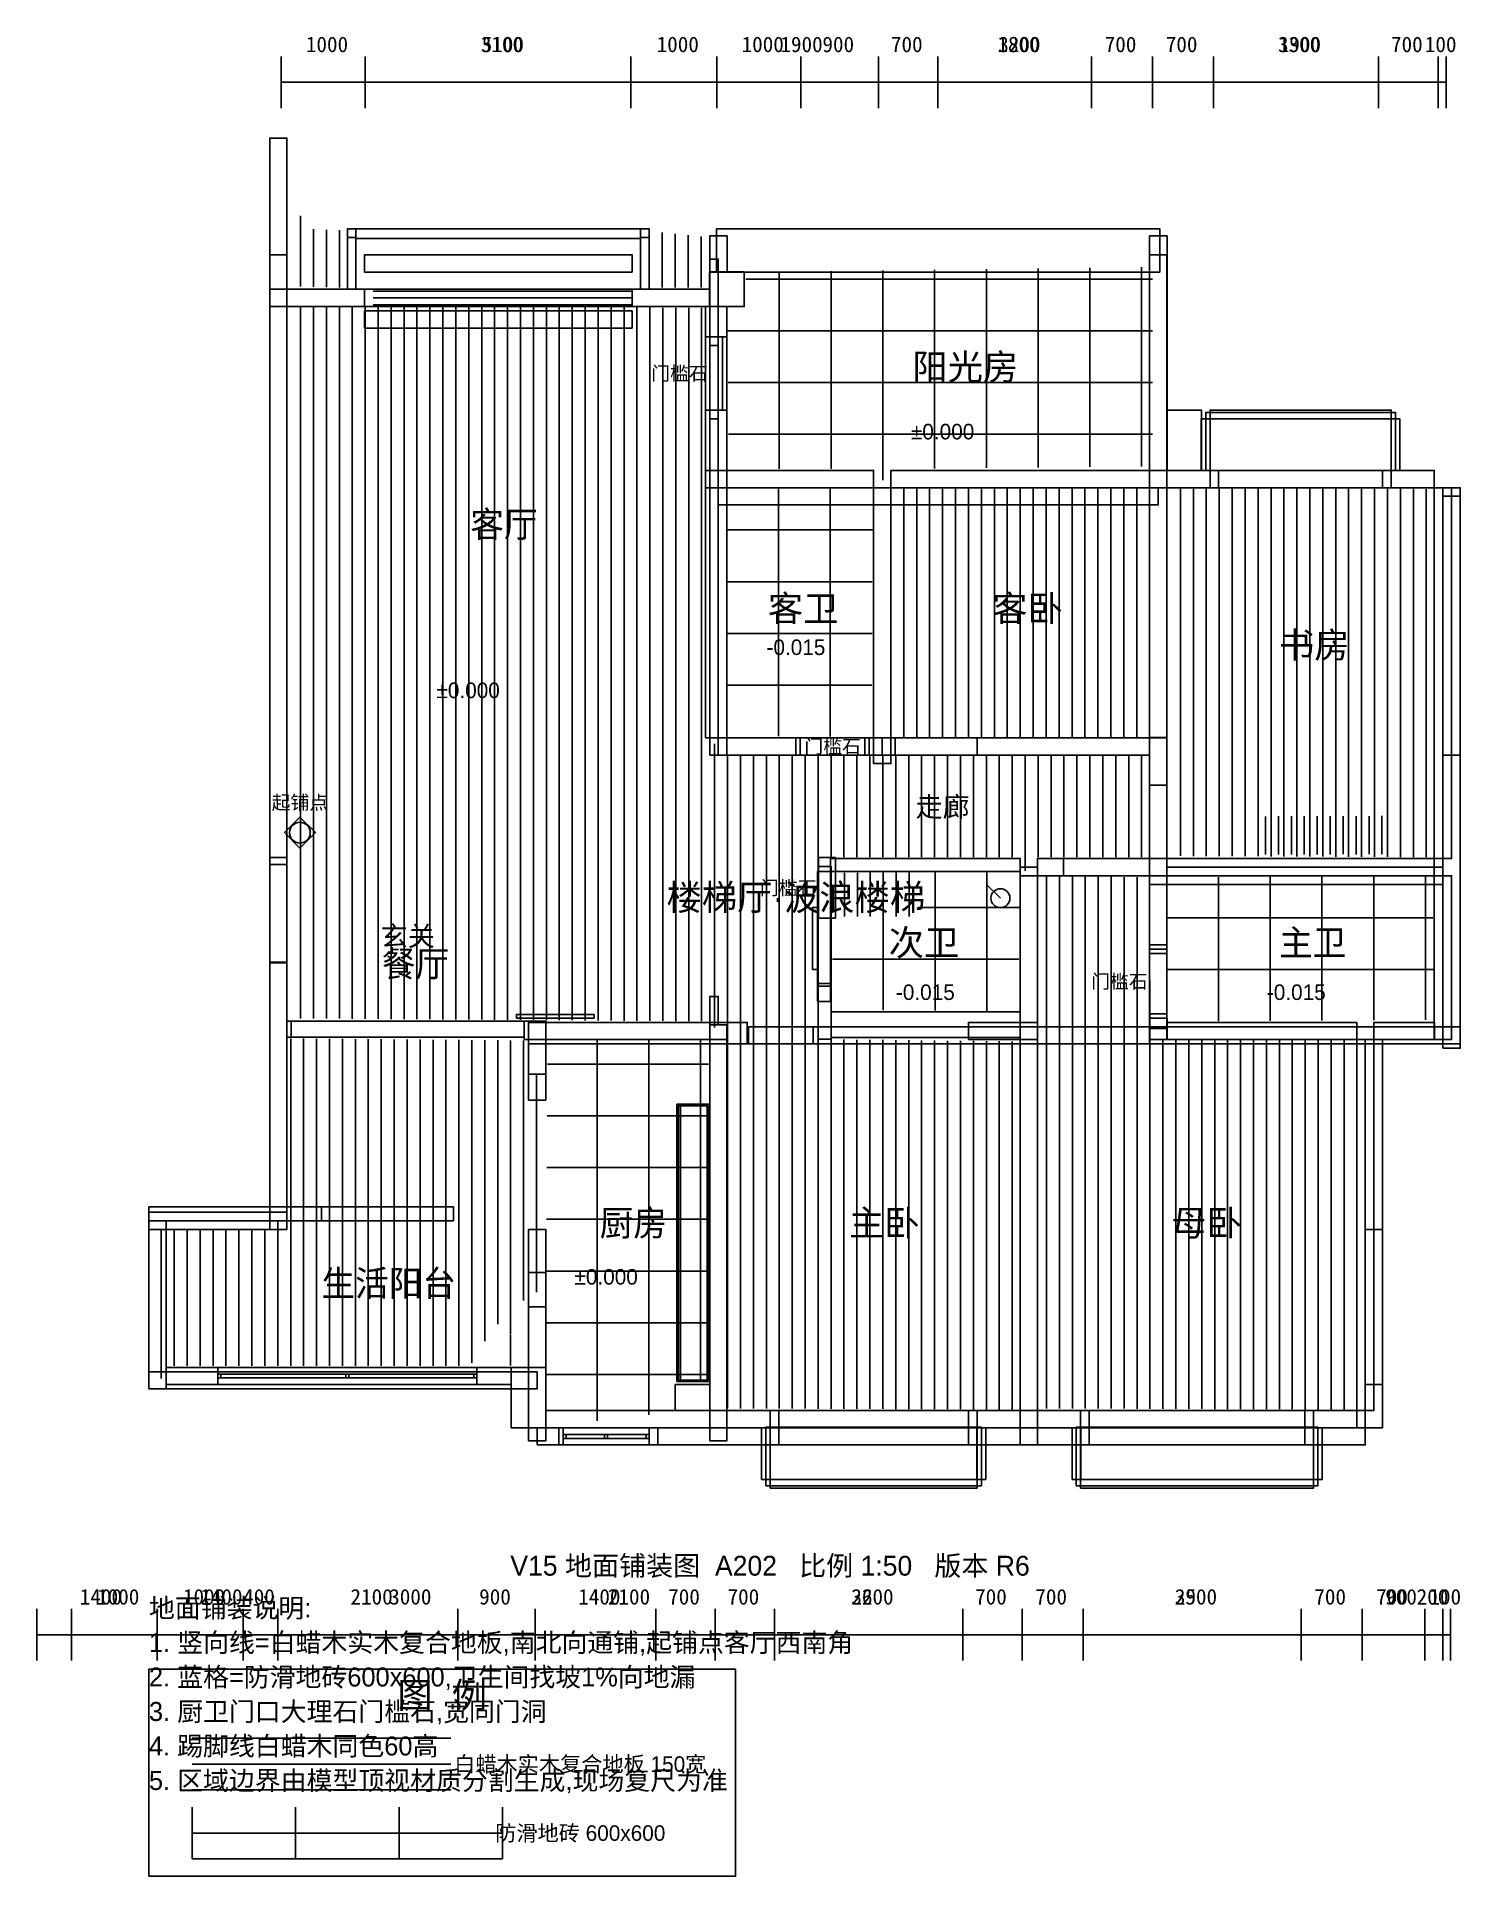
# Model space of a CAD drawing. Header units: millimetres. Extents: x 0 to 16500, y -5200 to 16128.
import ezdxf
from ezdxf.enums import TextEntityAlignment as Align

# ---------------------------------------------------------------- set-up
doc = ezdxf.new("R2010")
doc.units = ezdxf.units.MM
doc.header["$LTSCALE"] = 200
for name, color, linetype in [('A-DIMS', 1, 'Continuous'), ('A-DOOR', 3, 'Continuous'), ('A-HATCH-TILE', 4, 'Continuous'), ('A-HATCH-WOOD', 8, 'Continuous'), ('A-TEXT', 7, 'Continuous'), ('A-WALL', 7, 'Continuous'), ('A-WINDOW', 4, 'Continuous')]:
    doc.layers.add(name, color=color, linetype=linetype)
doc.styles.add('HZTXT', font='STHeiti Medium.ttc')

msp = doc.modelspace()

# ---------------------------------------------------------------- linework, layer by layer
at = {"layer": 'A-DIMS'}
for p, q in [((2831, 15300), (2831, 15900)), ((2831, 15300), (2831, 15900)), ((3807, 15300), (3807, 15900)), ((6887, 15300), (6887, 15900)), ((7882, 15300), (7882, 15900)), ((7882, 15300), (7882, 15900)), ((8858, 15300), (8858, 15900)), ((9757, 15300), (9757, 15900)), ((9757, 15300), (9757, 15900)), ((10446, 15300), (10446, 15900)), ((12225, 15300), (12225, 15900)), ((12933, 15300), (12933, 15900)), ((12933, 15300), (12933, 15900)), ((13641, 15300), (13641, 15900)), ((15554, 15300), (15554, 15900)), ((16243, 15300), (16243, 15900)), ((16243, 15300), (16243, 15900)), ((16338, 15300), (16338, 15900)), ((2831, 15600), (7882, 15600)), ((2831, 15600), (3807, 15600)), ((3807, 15600), (6887, 15600)), ((6887, 15600), (7882, 15600)), ((7882, 15600), (9757, 15600)), ((7882, 15600), (8858, 15600)), ((8858, 15600), (9757, 15600)), ((9757, 15600), (12933, 15600)), ((9757, 15600), (10446, 15600)), ((10446, 15600), (12225, 15600)), ((12225, 15600), (12933, 15600)), ((12933, 15600), (16243, 15600)), ((12933, 15600), (13641, 15600)), ((13641, 15600), (15554, 15600)), ((15554, 15600), (16243, 15600)), ((16243, 15600), (16338, 15600)), ((0, -2700), (0, -2100)), ((402, -2700), (402, -2100)), ((1397, -2700), (1397, -2100)), ((1397, -2700), (1397, -2100)), ((2391, -2700), (2391, -2100)), ((2793, -2700), (2793, -2100)), ((2793, -2700), (2793, -2100)), ((4879, -2700), (4879, -2100)), ((5778, -2700), (5778, -2100)), ((5778, -2700), (5778, -2100)), ((7174, -2700), (7174, -2100)), ((7863, -2700), (7863, -2100)), ((7863, -2700), (7863, -2100)), ((8552, -2700), (8552, -2100)), ((10733, -2700), (10733, -2100)), ((11421, -2700), (11421, -2100)), ((11421, -2700), (11421, -2100)), ((12129, -2700), (12129, -2100)), ((14655, -2700), (14655, -2100)), ((15363, -2700), (15363, -2100)), ((15363, -2700), (15363, -2100)), ((16090, -2700), (16090, -2100)), ((16300, -2700), (16300, -2100)), ((16300, -2700), (16300, -2100)), ((16386, -2700), (16386, -2100)), ((0, -2400), (1397, -2400)), ((402, -2400), (1397, -2400)), ((1397, -2400), (2793, -2400)), ((1397, -2400), (2391, -2400)), ((2391, -2400), (2793, -2400)), ((2793, -2400), (5778, -2400)), ((2793, -2400), (4879, -2400)), ((4879, -2400), (5778, -2400)), ((5778, -2400), (7863, -2400)), ((5778, -2400), (7174, -2400)), ((7174, -2400), (7863, -2400)), ((7863, -2400), (11421, -2400)), ((7863, -2400), (8552, -2400)), ((8552, -2400), (10733, -2400)), ((10733, -2400), (11421, -2400)), ((11421, -2400), (15363, -2400)), ((11421, -2400), (12129, -2400)), ((12129, -2400), (14655, -2400)), ((14655, -2400), (15363, -2400)), ((15363, -2400), (16300, -2400)), ((15363, -2400), (16090, -2400)), ((16090, -2400), (16300, -2400)), ((16300, -2400), (16386, -2400))]:
    msp.add_line(p, q, dxfattribs=at)
at = {"layer": 'A-DOOR'}
for points in [[(7800, 11700), (7900, 11700), (7900, 12550), (7800, 12550)], [(8800, 7800), (9700, 7800), (9700, 8000), (8800, 8000)], [(12900, 6300), (13100, 6300), (13100, 7450), (12900, 7450)], [(2700, 5400), (2900, 5400), (2900, 6530), (2700, 6530)], [(12900, 4750), (13100, 4750), (13100, 5500), (12900, 5500)], [(8250, 4450), (9000, 4450), (9000, 4650), (8250, 4650)], [(11600, 4450), (12900, 4450), (12900, 4650), (11600, 4650)], [(2900, 2400), (4830, 2400), (4830, 2560), (2900, 2560)], [(5700, 1400), (5900, 1400), (5900, 2300), (5700, 2300)]]:
    msp.add_lwpolyline(points, close=True, dxfattribs=at)
at = {"layer": 'A-HATCH-TILE'}
for p, q in [((11607, 11135), (11607, 13442)), ((12207, 11141), (12207, 13450)), ((12807, 11147), (12807, 13457)), ((8218, 13319), (12933, 13319)), ((8607, 11118), (8607, 13404)), ((9207, 11118), (9207, 13412)), ((9807, 10987), (9807, 13419)), ((10407, 11123), (10407, 13427)), ((11007, 11129), (11007, 13434)), ((8009, 12719), (12933, 12719)), ((8014, 12119), (12933, 12119)), ((8019, 11519), (12933, 11519)), ((8597, 8020), (8597, 10894)), ((9197, 8015), (9197, 10888)), ((8009, 10410), (9688, 10410)), ((8006, 9810), (9685, 9810)), ((8003, 9210), (9682, 9210)), ((8000, 8610), (9679, 8610)), ((14693, 6646), (14693, 7091)), ((15293, 6646), (15293, 7093)), ((10412, 4837), (10412, 6448)), ((11012, 4834), (11012, 6453)), ((13697, 4716), (13697, 6385)), ((14297, 4719), (14297, 6387)), ((14897, 4722), (14897, 6390)), ((15497, 4725), (15497, 6393)), ((16097, 4728), (16097, 6396)), ((10213, 6033), (11386, 6033)), ((9812, 4840), (9812, 5928)), ((13101, 5913), (16184, 5913)), ((9222, 5433), (11382, 5433)), ((13107, 5313), (16190, 5313)), ((6495, 82), (6495, 4499)), ((7095, 148), (7095, 4495)), ((7695, 531), (7695, 4490)), ((5919, 4217), (7788, 4217)), ((5915, 3617), (7788, 3617)), ((5912, 3017), (7788, 3017)), ((5909, 2417), (7788, 2417)), ((5905, 1817), (7788, 1817)), ((5902, 1217), (7788, 1217)), ((5899, 617), (7788, 617)), ((1800, -5000), (1800, -4400)), ((3000, -5000), (3000, -4400)), ((4200, -5000), (4200, -4400)), ((5400, -5000), (5400, -4400)), ((1800, -4700), (5400, -4700)), ((1800, -5000), (5400, -5000))]:
    msp.add_line(p, q, dxfattribs=at)
at = {"layer": 'A-HATCH-WOOD'}
for p, q in [((3057, 13231), (3057, 14051)), ((3207, 13228), (3207, 13897)), ((3357, 13225), (3357, 13891)), ((3507, 13221), (3507, 13885)), ((7250, 13220), (7250, 13858)), ((7400, 13220), (7400, 13843)), ((7550, 13220), (7550, 13829)), ((7700, 13220), (7700, 13814)), ((3057, 4747), (3057, 13000)), ((3207, 4746), (3207, 13000)), ((3357, 4745), (3357, 12999)), ((3507, 4744), (3507, 12999)), ((3657, 4743), (3657, 12998)), ((3807, 4742), (3807, 12998)), ((3957, 4741), (3957, 12997)), ((4107, 4739), (4107, 12997)), ((4257, 4738), (4257, 12997)), ((4407, 4737), (4407, 12996)), ((4557, 4736), (4557, 12996)), ((4707, 4735), (4707, 12995)), ((4857, 4734), (4857, 12995)), ((5007, 4733), (5007, 12994)), ((5157, 4732), (5157, 12994)), ((5307, 4731), (5307, 12993)), ((5457, 4730), (5457, 12993)), ((5607, 4729), (5607, 12992)), ((5757, 4728), (5757, 12992)), ((5907, 4727), (5907, 12991)), ((6057, 4726), (6057, 12991)), ((6207, 4724), (6207, 12990)), ((6357, 4723), (6357, 12990)), ((6507, 4722), (6507, 12990)), ((6657, 4721), (6657, 12989)), ((6807, 4720), (6807, 12989)), ((6957, 4719), (6957, 12988)), ((7107, 4718), (7107, 12988)), ((7257, 4717), (7257, 12987)), ((7407, 4716), (7407, 12987)), ((7557, 4715), (7557, 12986)), ((7707, 4714), (7707, 12986)), ((10050, 8010), (10050, 10885)), ((10200, 8010), (10200, 10885)), ((10350, 8010), (10350, 10886)), ((10500, 8010), (10500, 10887)), ((10650, 8010), (10650, 10888)), ((10800, 8010), (10800, 10889)), ((10950, 8010), (10950, 10889)), ((11100, 8010), (11100, 10890)), ((11250, 8010), (11250, 10891)), ((11400, 8010), (11400, 10892)), ((11550, 8010), (11550, 10892)), ((11700, 8010), (11700, 10893)), ((11850, 8010), (11850, 10894)), ((12000, 8010), (12000, 10895)), ((12150, 8010), (12150, 10895)), ((12300, 8010), (12300, 10896)), ((12450, 8010), (12450, 10897)), ((12600, 8010), (12600, 10898)), ((12750, 8010), (12750, 10898)), ((13257, 6630), (13257, 10898)), ((13407, 6629), (13407, 10898)), ((13557, 6628), (13557, 10897)), ((13707, 6628), (13707, 10896)), ((13857, 6627), (13857, 10895)), ((14007, 6626), (14007, 10895)), ((14157, 6626), (14157, 10894)), ((14307, 6625), (14307, 10893)), ((14457, 6624), (14457, 10892)), ((14607, 6623), (14607, 10892)), ((14757, 6623), (14757, 10891)), ((14907, 6622), (14907, 10890)), ((15057, 6621), (15057, 10889)), ((15207, 6620), (15207, 10889)), ((15357, 6620), (15357, 10888)), ((15507, 6619), (15507, 10887)), ((15657, 6618), (15657, 10887)), ((15807, 6617), (15807, 10886)), ((15957, 6617), (15957, 10885)), ((16107, 6616), (16107, 10884)), ((7857, 4639), (7857, 7928)), ((8007, 4489), (8007, 7805)), ((8157, 225), (8157, 7801)), ((8307, 224), (8307, 7800)), ((8457, 224), (8457, 7800)), ((8607, 223), (8607, 7799)), ((8757, 222), (8757, 7799)), ((8907, 222), (8907, 7798)), ((9057, 6465), (9057, 7798)), ((9207, 6615), (9207, 7797)), ((9357, 6616), (9357, 7797)), ((9507, 6616), (9507, 7796)), ((9657, 6616), (9657, 7796)), ((9807, 6616), (9807, 7796)), ((9957, 6616), (9957, 7795)), ((10107, 6616), (10107, 7795)), ((10257, 6616), (10257, 7794)), ((10407, 6616), (10407, 7794)), ((10557, 6616), (10557, 7793)), ((10707, 6616), (10707, 7793)), ((10857, 6616), (10857, 7792)), ((11007, 6616), (11007, 7792)), ((11157, 6616), (11157, 7791)), ((11307, 6616), (11307, 7791)), ((11457, 6457), (11457, 7791)), ((11607, 6615), (11607, 7790)), ((11757, 6616), (11757, 7790)), ((11907, 6616), (11907, 7789)), ((12057, 6616), (12057, 7789)), ((12207, 6616), (12207, 7788)), ((12357, 6616), (12357, 7788)), ((12507, 6616), (12507, 7787)), ((12657, 6616), (12657, 7787)), ((12807, 6616), (12807, 7786)), ((14243, 6646), (14243, 7089)), ((14393, 6647), (14393, 7090)), ((14543, 6647), (14543, 7090)), ((14693, 6647), (14693, 7091)), ((14843, 6648), (14843, 7091)), ((14993, 6648), (14993, 7092)), ((15143, 6649), (15143, 7092)), ((15293, 6649), (15293, 7093)), ((15443, 6650), (15443, 7093)), ((15593, 6650), (15593, 7094)), ((9362, 5928), (9362, 6434)), ((9512, 5928), (9512, 6436)), ((9662, 5928), (9662, 6438)), ((9812, 5928), (9812, 6440)), ((9962, 5928), (9962, 6443)), ((10112, 5928), (10112, 6445)), ((11704, 225), (11704, 6396)), ((11854, 225), (11854, 6394)), ((12004, 224), (12004, 6392)), ((12154, 224), (12154, 6390)), ((12304, 223), (12304, 6389)), ((12454, 222), (12454, 6387)), ((12604, 222), (12604, 6385)), ((12754, 221), (12754, 6383)), ((12904, 220), (12904, 5189)), ((9057, 221), (9057, 5106)), ((2943, 719), (2943, 4514)), ((3093, 719), (3093, 4512)), ((3243, 719), (3243, 4511)), ((3393, 719), (3393, 4510)), ((3543, 719), (3543, 4508)), ((3693, 719), (3693, 4507)), ((3843, 719), (3843, 4506)), ((3993, 719), (3993, 4504)), ((4143, 719), (4143, 4503)), ((4293, 719), (4293, 4502)), ((4443, 719), (4443, 4500)), ((4593, 719), (4593, 4499)), ((4743, 719), (4743, 4498)), ((4893, 719), (4893, 4496)), ((5043, 752), (5043, 4495)), ((5193, 1002), (5193, 4494)), ((5343, 1201), (5343, 4492)), ((5493, 1085), (5493, 4491)), ((5643, 1476), (5643, 4489)), ((8007, 226), (8007, 4489)), ((9207, 220), (9207, 4503)), ((9357, 220), (9357, 4501)), ((9507, 219), (9507, 4499)), ((9657, 218), (9657, 4498)), ((9807, 218), (9807, 4496)), ((9957, 217), (9957, 4494)), ((10107, 216), (10107, 4493)), ((10257, 216), (10257, 4491)), ((10407, 215), (10407, 4490)), ((10557, 214), (10557, 4488)), ((10707, 214), (10707, 4486)), ((10857, 213), (10857, 4485)), ((11007, 212), (11007, 4483)), ((11157, 212), (11157, 4482)), ((11307, 211), (11307, 4480)), ((13054, 220), (13054, 4503)), ((13204, 219), (13204, 4502)), ((13354, 219), (13354, 4501)), ((13504, 218), (13504, 4500)), ((13654, 217), (13654, 4499)), ((13804, 217), (13804, 4498)), ((13954, 216), (13954, 4497)), ((14104, 216), (14104, 4497)), ((14254, 215), (14254, 4496)), ((14404, 214), (14404, 4495)), ((14554, 214), (14554, 4494)), ((14704, 213), (14704, 4493)), ((14854, 213), (14854, 4492)), ((15004, 212), (15004, 4491)), ((15154, 211), (15154, 4490)), ((5793, 1572), (5793, 4104)), ((2793, 719), (2793, 2403)), ((1443, 571), (1443, 2289)), ((1593, 719), (1593, 2291)), ((1743, 719), (1743, 2292)), ((1893, 719), (1893, 2294)), ((2043, 719), (2043, 2296)), ((2193, 719), (2193, 2297)), ((2343, 719), (2343, 2299)), ((2493, 719), (2493, 2301)), ((2643, 719), (2643, 2302)), ((5493, 720), (5493, 1076)), ((1800, -3600), (4800, -3600)), ((1800, -3900), (4800, -3900)), ((1800, -4200), (4800, -4200))]:
    msp.add_line(p, q, dxfattribs=at)
at = {"layer": 'A-WALL'}
msp.add_line((11010, 6300), (11170, 6140), dxfattribs=at)
for points in [[(2700, 13200), (2900, 13200), (2900, 14953), (2700, 14953)], [(3600, 13200), (7100, 13200), (7100, 13900), (3600, 13900)], [(3700, 13790), (7000, 13790), (7000, 13900), (3700, 13900)], [(3700, 13790), (7000, 13790), (7000, 13900), (3700, 13900)], [(7880, 13400), (13020, 13400), (13020, 13900), (7880, 13900)], [(3600, 13200), (3700, 13200), (3700, 13800), (3600, 13800)], [(3600, 13200), (3700, 13200), (3700, 13800), (3600, 13800)], [(3700, 13200), (7000, 13200), (7000, 13790), (3700, 13790)], [(7000, 13200), (7100, 13200), (7100, 13800), (7000, 13800)], [(7000, 13200), (7100, 13200), (7100, 13800), (7000, 13800)], [(7800, 13400), (8002, 13400), (8002, 13820), (7800, 13820)], [(12900, 11100), (13102, 11100), (13102, 13820), (12900, 13820)], [(2700, 2300), (2900, 2300), (2900, 13600), (2700, 13600)], [(3800, 13400), (6900, 13400), (6900, 13600), (3800, 13600)], [(7800, 7800), (7900, 7800), (7900, 13550), (7800, 13550)], [(12900, 4630), (13100, 4630), (13100, 13600), (12900, 13600)], [(7798, 13000), (8200, 13000), (8200, 13402), (7798, 13402)], [(2900, 13000), (3800, 13000), (3800, 13200), (2900, 13200)], [(3800, 13000), (6900, 13000), (6900, 13200), (3800, 13200)], [(3800, 13000), (6900, 13000), (6900, 13200), (3800, 13200)], [(6900, 13000), (7800, 13000), (7800, 13200), (6900, 13200)], [(2700, 6610), (2900, 6610), (2900, 13000), (2700, 13000)], [(7750, 12650), (8000, 12650), (8000, 13002), (7750, 13002)], [(7750, 11800), (8000, 11800), (8000, 12650), (7750, 12650)], [(7800, 11800), (7950, 11800), (7950, 12650), (7800, 12650)], [(7750, 11100), (8000, 11100), (8000, 11800), (7750, 11800)], [(13100, 11100), (13500, 11100), (13500, 11800), (13100, 11800)], [(13550, 11100), (15750, 11100), (15750, 11773), (13550, 11773)], [(13600, 11700), (15700, 11700), (15700, 11800), (13600, 11800)], [(13498, 11100), (13600, 11100), (13600, 11700), (13498, 11700)], [(13600, 11100), (15700, 11100), (15700, 11700), (13600, 11700)], [(15700, 11100), (15800, 11100), (15800, 11700), (15700, 11700)], [(7750, 10898), (8000, 10898), (8000, 11100), (7750, 11100)], [(8000, 10900), (9700, 10900), (9700, 11100), (8000, 11100)], [(9900, 10900), (12900, 10900), (12900, 11100), (9900, 11100)], [(13100, 10898), (13700, 10898), (13700, 11100), (13100, 11100)], [(13600, 10900), (15700, 10900), (15700, 11100), (13600, 11100)], [(13600, 10900), (15700, 10900), (15700, 11100), (13600, 11100)], [(15600, 10900), (16200, 10900), (16200, 11100), (15600, 11100)], [(7750, 8000), (8000, 8000), (8000, 10900), (7750, 10900)], [(7900, 10700), (13000, 10700), (13000, 10900), (7900, 10900)], [(9700, 7700), (9900, 7700), (9900, 10900), (9700, 10900)], [(9700, 8000), (9900, 8000), (9900, 10900), (9700, 10900)], [(12900, 8000), (13100, 8000), (13100, 10900), (12900, 10900)], [(16200, 6600), (16400, 6600), (16400, 10900), (16200, 10900)], [(16300, 4400), (16500, 4400), (16500, 10900), (16300, 10900)], [(7900, 7800), (9800, 7800), (9800, 8000), (7900, 8000)], [(8000, 7800), (8800, 7800), (8800, 8000), (8000, 8000)], [(8800, 7800), (9650, 7800), (9650, 8000), (8800, 8000)], [(8850, 7800), (9600, 7800), (9600, 8000), (8850, 8000)], [(9650, 7800), (9950, 7800), (9950, 8000), (9650, 8000)], [(9950, 7800), (10900, 7800), (10900, 8000), (9950, 8000)], [(10900, 7800), (12900, 7800), (12900, 8000), (10900, 8000)], [(12900, 6600), (13100, 6600), (13100, 8002), (12900, 8002)], [(2870, 6900), (3050, 7080), (3230, 6900), (3050, 6720)], [(2700, 5390), (2900, 5390), (2900, 6610), (2700, 6610)], [(9050, 5120), (9200, 5120), (9200, 6450), (9050, 6450)], [(9059, 4507), (9209, 4507), (9209, 6507), (9059, 6507)], [(9060, 5910), (9260, 5910), (9260, 6610), (9060, 6610)], [(9200, 6450), (11400, 6450), (11400, 6600), (9200, 6600)], [(11400, -200), (11600, -200), (11600, 6500), (11400, 6500)], [(11400, 4700), (11600, 4700), (11600, 6400), (11400, 6400)], [(11600, 6400), (11900, 6400), (11900, 6600), (11600, 6600)], [(11900, 6400), (13100, 6400), (13100, 6600), (11900, 6600)], [(12900, 5600), (13100, 5600), (13100, 6400), (12900, 6400)], [(13100, 6400), (16200, 6400), (16200, 6600), (13100, 6600)], [(13100, 6300), (16300, 6300), (16300, 6500), (13100, 6500)], [(16200, 4500), (16400, 4500), (16400, 6400), (16200, 6400)], [(8990, 5313), (9050, 5313), (9050, 6033), (8990, 6033)], [(8990, 5313), (9050, 5313), (9050, 6033), (8990, 6033)], [(12900, 4750), (13100, 4750), (13100, 5600), (12900, 5600)], [(12900, 4800), (13100, 4800), (13100, 5550), (12900, 5550)], [(2700, 2500), (2900, 2500), (2900, 5390), (2700, 5390)], [(9050, 4942), (9200, 4942), (9200, 5150), (9050, 5150)], [(7800, 4670), (7900, 4670), (7900, 5000), (7800, 5000)], [(2900, 4530), (2950, 4530), (2950, 4715), (2900, 4715)], [(2950, 4530), (5650, 4530), (5650, 4715), (2950, 4715)], [(5560, 4750), (6460, 4750), (6460, 4790), (5560, 4790)], [(5650, 4500), (5900, 4500), (5900, 4715), (5650, 4715)], [(5700, 4450), (8236, 4450), (8236, 4700), (5700, 4700)], [(5700, 3800), (5900, 3800), (5900, 4700), (5700, 4700)], [(5900, 4500), (7800, 4500), (7800, 4700), (5900, 4700)], [(9209, 4524), (11400, 4524), (11400, 4823), (9209, 4823)], [(10800, 4500), (11400, 4500), (11400, 4700), (10800, 4700)], [(12900, 4500), (13102, 4500), (13102, 4750), (12900, 4750)], [(13100, 4500), (15300, 4500), (15300, 4700), (13100, 4700)], [(15500, 4500), (16202, 4500), (16202, 4700), (15500, 4700)], [(5700, 4100), (5900, 4100), (5900, 4500), (5700, 4500)], [(7800, -150), (8000, -150), (8000, 4670), (7800, 4670)], [(7800, 200), (8000, 200), (8000, 4500), (7800, 4500)], [(8236, 4450), (11400, 4450), (11400, 4650), (8236, 4650)], [(11400, 4450), (16500, 4450), (16500, 4650), (11400, 4650)], [(11400, 200), (11600, 200), (11600, 4500), (11400, 4500)], [(15300, 200), (15500, 200), (15500, 4500), (15300, 4500)], [(15400, 0), (15600, 0), (15600, 4500), (15400, 4500)], [(7420, 535), (7800, 535), (7800, 3750), (7420, 3750)], [(7420, 535), (7800, 535), (7800, 3750), (7420, 3750)], [(7438, 553), (7782, 553), (7782, 3732), (7438, 3732)], [(7460, 535), (7770, 535), (7770, 3750), (7460, 3750)], [(1300, 2400), (3300, 2400), (3300, 2560), (1300, 2560)], [(1300, 2300), (2700, 2300), (2700, 2500), (1300, 2500)], [(1300, 450), (1500, 450), (1500, 2400), (1300, 2400)], [(5700, -150), (5900, -150), (5900, 1800), (5700, 1800)], [(1300, 450), (5800, 450), (5800, 650), (1300, 650)], [(1500, 500), (2100, 500), (2100, 700), (1500, 700)], [(1500, 500), (5500, 500), (5500, 700), (1500, 700)], [(2100, 500), (5100, 500), (5100, 700), (2100, 700)], [(5100, 500), (5500, 500), (5500, 700), (5100, 700)], [(5500, 0), (5902, 0), (5902, 700), (5500, 700)], [(2100, 577), (2135, 577), (2135, 623), (2100, 623)], [(2100, 577), (5100, 577), (5100, 623), (2100, 623)], [(2100, 577), (5100, 577), (5100, 623), (2100, 623)], [(3582, 577), (3617, 577), (3617, 623), (3582, 623)], [(5065, 577), (5100, 577), (5100, 623), (5065, 623)], [(7400, 200), (7800, 200), (7800, 500), (7400, 500)], [(5900, 0), (7800, 0), (7800, 200), (5900, 200)], [(6050, -200), (15400, -200), (15400, 0), (6050, 0)], [(6100, -200), (7100, -200), (7100, 0), (6100, 0)], [(6100, -200), (7100, -200), (7100, 0), (6100, 0)], [(8000, -2), (8600, -2), (8600, 200), (8000, 200)], [(8450, -673), (10950, -673), (10950, 5), (8450, 5)], [(8500, -200), (10900, -200), (10900, 200), (8500, 200)], [(8500, -200), (10900, -200), (10900, 200), (8500, 200)], [(10800, -2), (11400, -2), (11400, 200), (10800, 200)], [(11600, -2), (12200, -2), (12200, 200), (11600, 200)], [(12050, -673), (14850, -673), (14850, 5), (12050, 5)], [(12100, -200), (14800, -200), (14800, 200), (12100, 200)], [(12100, -200), (14800, -200), (14800, 200), (12100, 200)], [(14700, -2), (15300, -2), (15300, 200), (14700, 200)], [(6100, -123), (6135, -123), (6135, -77), (6100, -77)], [(6100, -123), (7100, -123), (7100, -77), (6100, -77)], [(6100, -123), (7100, -123), (7100, -77), (6100, -77)], [(6582, -123), (6617, -123), (6617, -77), (6582, -77)], [(7065, -123), (7100, -123), (7100, -77), (7065, -77)], [(8400, -600), (8502, -600), (8502, 0), (8400, 0)], [(8500, -600), (10900, -600), (10900, -200), (8500, -200)], [(10898, -600), (11000, -600), (11000, 0), (10898, 0)], [(12000, -600), (12102, -600), (12102, 0), (12000, 0)], [(12100, -600), (14800, -600), (14800, -200), (12100, -200)], [(14798, -600), (14900, -600), (14900, 0), (14798, 0)], [(8500, -700), (10900, -700), (10900, -600), (8500, -600)], [(12100, -700), (14800, -700), (14800, -600), (12100, -600)], [(1300, -5200), (8100, -5200), (8100, -2800), (1300, -2800)]]:
    msp.add_lwpolyline(points, close=True, dxfattribs=at)
for centre, radius in [((3050, 6900), 120), ((11170, 6140), 110)]:
    msp.add_circle(centre, radius, dxfattribs=at)
at = {"layer": 'A-WINDOW'}
for p, q in [((3900, 13180), (6900, 13180)), ((3900, 13100), (6900, 13100)), ((3900, 13020), (6900, 13020))]:
    msp.add_line(p, q, dxfattribs=at)
for points in [[(3800, 12750), (6900, 12750), (6900, 12950), (3800, 12950)], [(16300, 7800), (16500, 7800), (16500, 10800), (16300, 10800)], [(15400, 500), (15600, 500), (15600, 2300), (15400, 2300)], [(5800, -200), (7200, -200), (7200, 0), (5800, 0)], [(8600, -200), (10800, -200), (10800, 0), (8600, 0)], [(12200, -200), (14700, -200), (14700, 0), (12200, 0)]]:
    msp.add_lwpolyline(points, close=True, dxfattribs=at)

# ---------------------------------------------------------------- texts
at = {"layer": 'A-DIMS'}
for s, p in [('1000', (3119, 15950)), ('3100', (5147, 15950)), ('5100', (5157, 15950)), ('1000', (7185, 15950)), ('1000', (8170, 15950)), ('1900', (8620, 15950)), ('900', (9107, 15950)), ('700', (9901, 15950)), ('1800', (11135, 15950)), ('3200', (11145, 15950)), ('700', (12379, 15950)), ('700', (13087, 15950)), ('3300', (14388, 15950)), ('1900', (14397, 15950)), ('700', (15698, 15950)), ('100', (16090, 15950)), ('1400', (498, -2050)), ('1000', (699, -2050)), ('1000', (1694, -2050)), ('1400', (1895, -2050)), ('400', (2392, -2050)), ('2100', (3636, -2050)), ('3000', (4085, -2050)), ('900', (5128, -2050)), ('1400', (6276, -2050)), ('2100', (6620, -2050)), ('700', (7319, -2050)), ('700', (8007, -2050)), ('3600', (9442, -2050)), ('2200', (9442, -2050)), ('700', (10877, -2050)), ('700', (11575, -2050)), ('3900', (13192, -2050)), ('2500', (13192, -2050)), ('700', (14809, -2050)), ('700', (15526, -2050)), ('900', (15631, -2050)), ('200', (15995, -2050)), ('100', (16143, -2050))]:
    msp.add_text(s, height=180, dxfattribs=at).set_placement(p)
at = {"layer": 'A-TEXT', "style": 'HZTXT'}
for s, height, p in [('阳光房', 300, (10150, 12150)), ('客卫', 300, (8475, 9350)), ('客卧', 300, (11075, 9350)), ('书房', 300, (14400, 8925)), ('楼梯厅·波浪楼梯', 300, (7300, 6000)), ('次卫', 300, (9875, 5475)), ('主卧', 300, (9415, 2225)), ('母卧', 300, (13150, 2225)), ('地面铺装说明:', 220, (1300, -2200)), ('1. 竖向线=白蜡木实木复合地板,南北向通铺,起铺点客厅西南角', 220, (1300, -2600)), ('2. 蓝格=防滑地砖600x600,卫生间找坡1%向地漏', 220, (1300, -3000)), ('3. 厨卫门口大理石门槛石,宽同门洞', 220, (1300, -3400)), ('4. 踢脚线白蜡木同色60高', 220, (1300, -3800)), ('5. 区域边界由模型顶视材质分割生成,现场复尺为准', 220, (1300, -4200))]:
    msp.add_text(s, height=height, dxfattribs=at).set_placement(p)
for s, height, p in [('门槛石', 160, (7450, 12225)), ('±0.000', 180, (10500, 11550)), ('-0.015', 180, (8800, 9050)), ('±0.000', 180, (5000, 8550)), ('门槛石', 160, (9225, 7900)), ('起铺点', 160, (3050, 7250)), ('走廊', 230, (10500, 7200)), ('门槛石', 160, (8710, 6260)), ('玄关', 230, (4300, 5700)), ('-0.015', 180, (10300, 5050)), ('门槛石', 160, (12550, 5175)), ('-0.015', 180, (14600, 5050)), ('±0.000', 180, (6600, 1750)), ('V15 地面铺装图  A202   比例 1:50   版本 R6', 230, (8500, -1600)), ('图  例', 300, (4700, -3100)), ('白蜡木实木复合地板 150宽', 180, (6300, -3900)), ('防滑地砖 600x600', 180, (6300, -4700))]:
    msp.add_text(s, height=height, dxfattribs=at).set_placement(p, align=Align.MIDDLE_CENTER)
at = {"layer": 'A-TEXT'}
for s, p in [('客厅', (5025, 10325)), ('主卫', (14400, 5475)), ('餐厅', (4000, 5230)), ('厨房', (6525, 2225)), ('生活阳台', (3300, 1525))]:
    msp.add_text(s, height=300, dxfattribs=at).set_placement(p)

doc.saveas('drawing.dxf')
